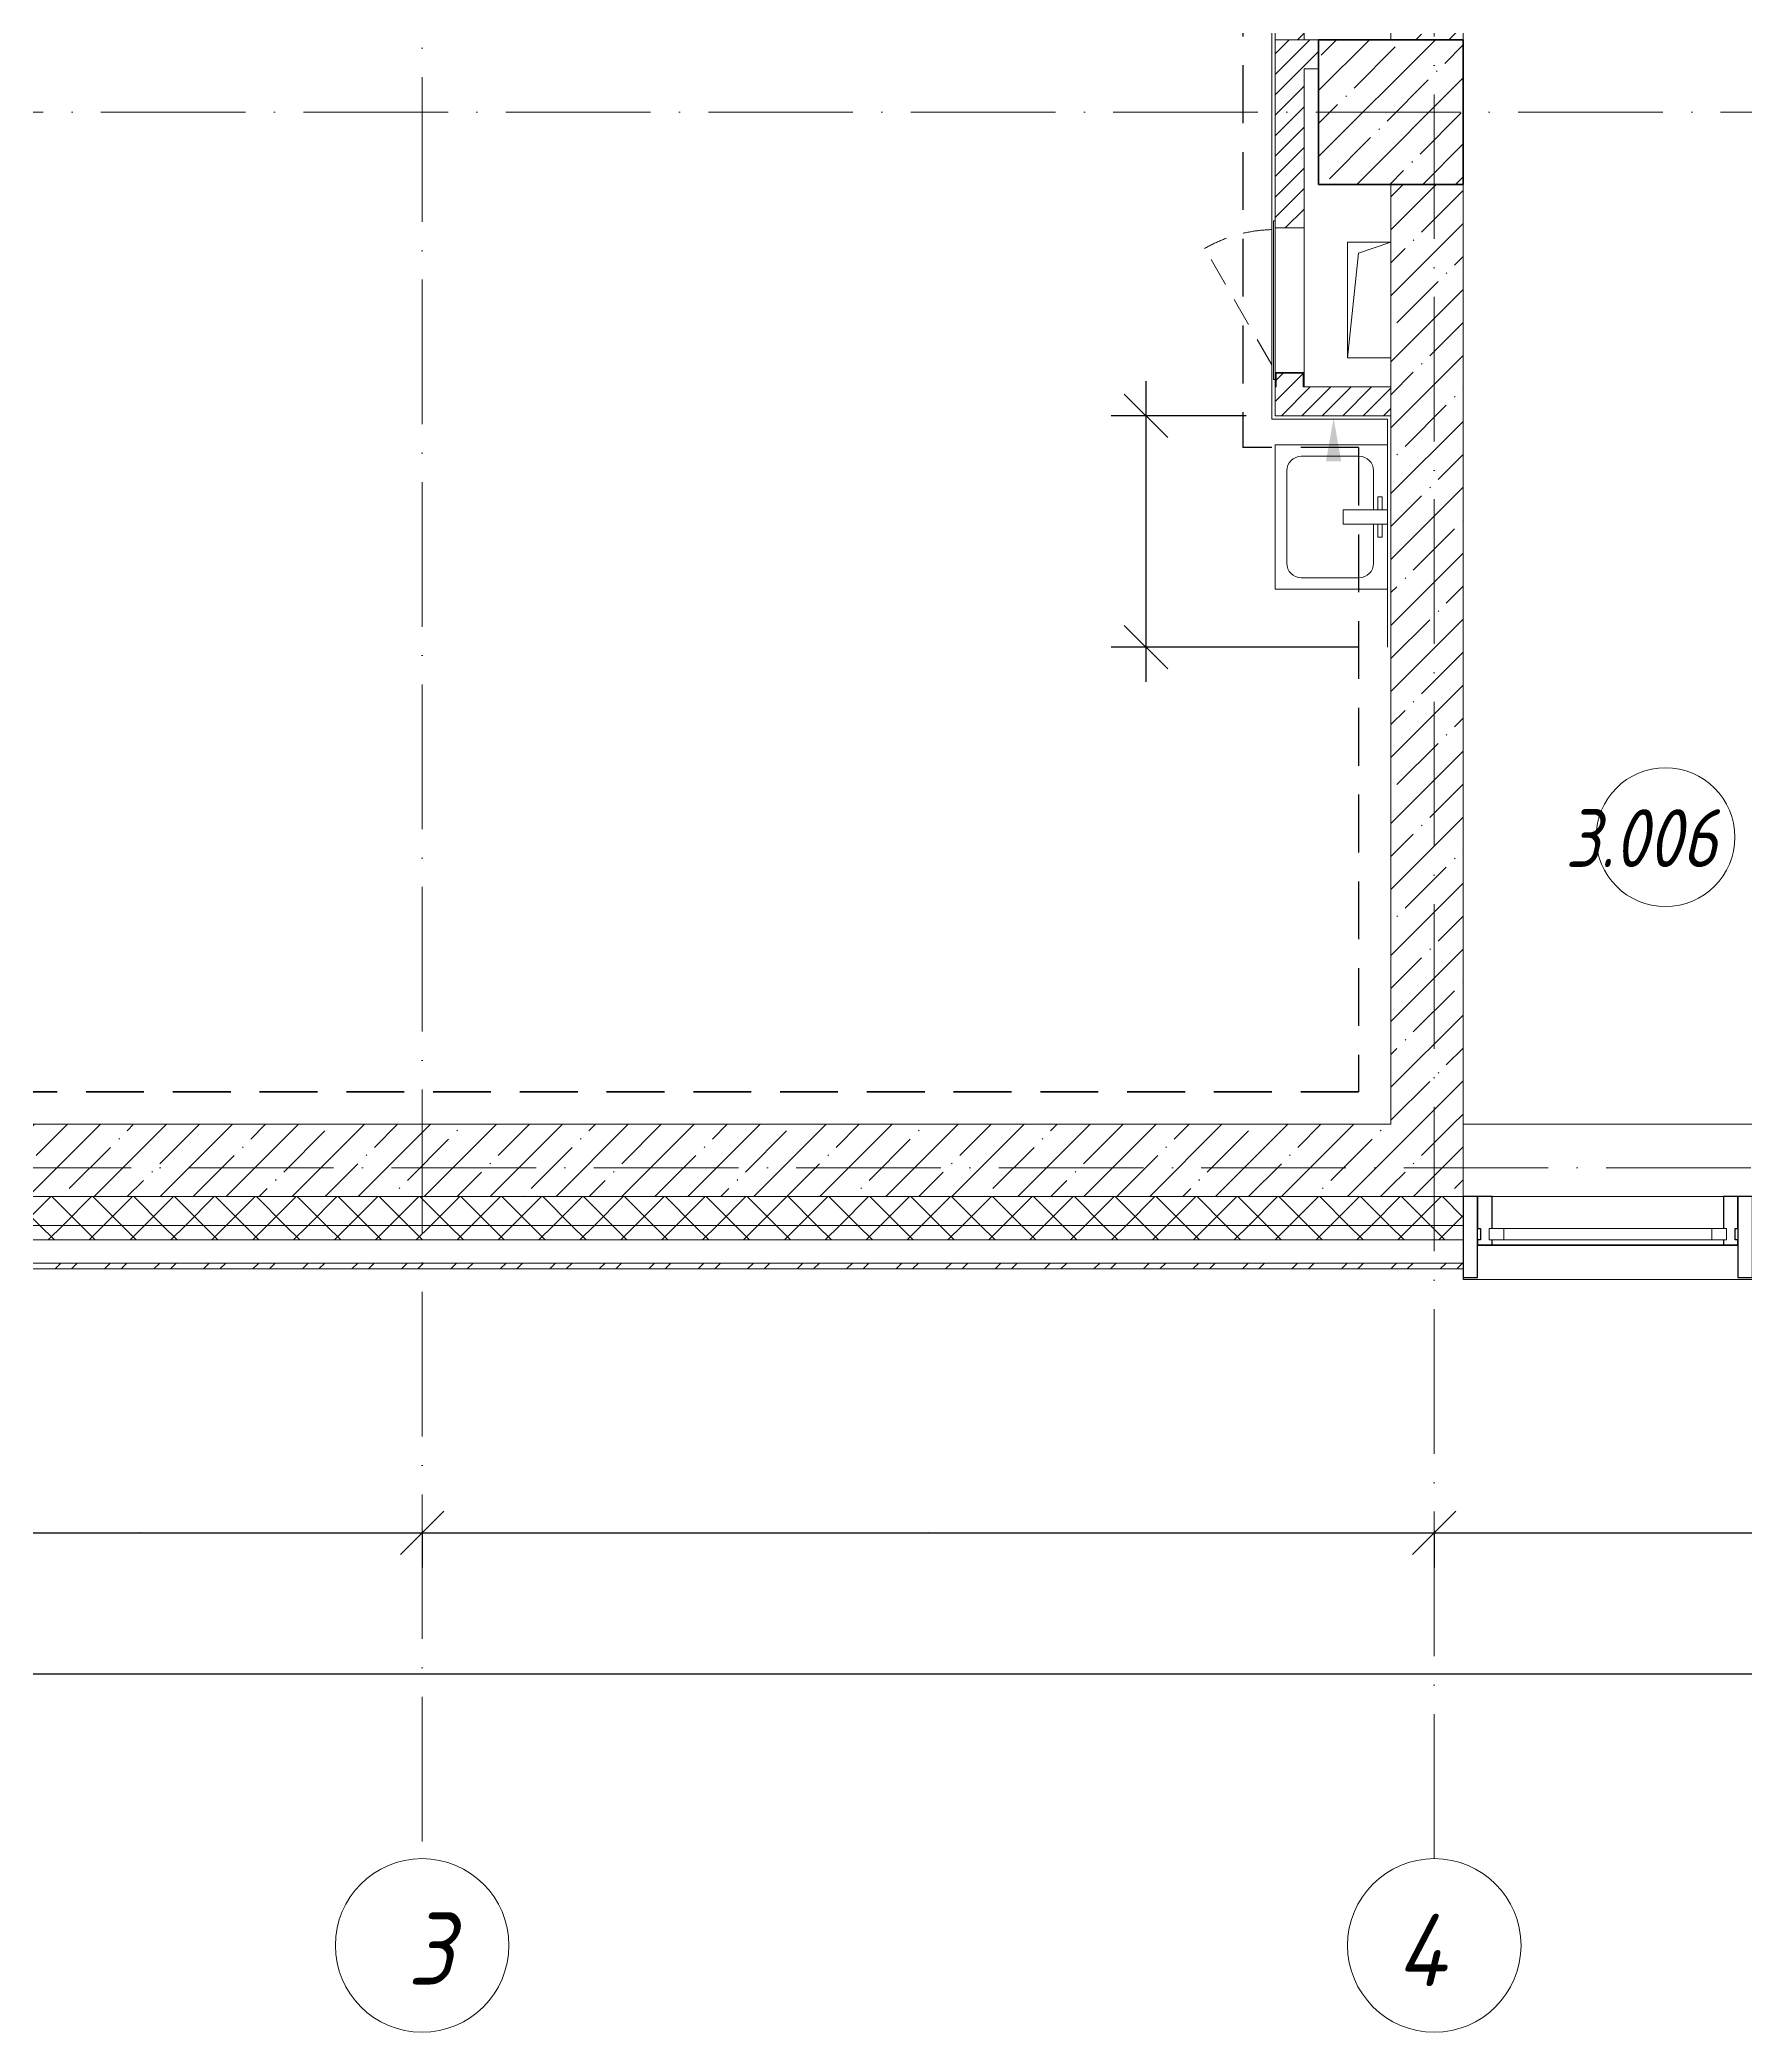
# Model space of a CAD drawing. Header units: millimetres. Extents: x -213536 to 1564669, y -45299 to 942238.
# Drawn here: x 432144 to 438041, y 499013 to 505902 of the extents above; entities that cross this region are included whole.
import ezdxf

# ---------------------------------------------------------------- set-up
doc = ezdxf.new("R2010")
doc.units = ezdxf.units.MM
for name, pattern in [('01 Штриховая _2 мм_', [300, 200, -100]), ('200_ШТРИХ_ш1п0_6_', [160, 100, -60]), ('50_200_ШТРИХ_1Т_ш5_п1_п1_', [700, 500, -100, 0, -100]), ('Штрих короткий', [300, 150, -150]), ('Штриховая _2 мм - 1 мм_', [300, 200, -100])]:
    doc.linetypes.add(name, pattern=pattern)
for name, color, linetype, lineweight in [('0-1', 7, 'Continuous', 5), ('0-2', 7, 'Continuous', 9), ('3) ЖБ 4м', 3, 'Continuous', 30), ('Импосты витража', 7, 'Continuous', 9), ('Импосты витража-1', 7, 'Continuous', 25), ('Каркас_Импост', 7, 'Continuous', 13), ('Каркас_Импост-1', 7, 'Continuous', 9), ('Марки помещений', 7, 'Continuous', 9), ('Несущие колонны', 7, 'Continuous', 9), ('Несущие колонны-1', 7, 'Continuous', 35), ('Обобщенные модели', 7, 'Continuous', 9), ('Общие ребра', 7, 'Continuous', 9), ('Окна', 7, 'Continuous', 9), ('Оси', 7, 'Continuous', 9), ('Оси-1', 7, 'Continuous', 20), ('Оси-2', 7, '50_200_ШТРИХ_1Т_ш5_п1_п1_', 9), ('Открывание в плане-2', 7, '200_ШТРИХ_ш1п0_6_', 9), ('Перемычка-1', 7, 'Штрих короткий', 9), ('Размеры', 7, 'Continuous', 15), ('Стены', 7, 'Continuous', 9), ('Стены-1', 7, 'Continuous', 13), ('Текстовые примечания', 7, 'Continuous', 9), ('Штриховка разреза-1', 7, 'Continuous', 9)]:
    doc.layers.add(name, color=color, linetype=linetype, lineweight=lineweight)
for name, color, linetype, lineweight, true_color in [('Сантехнические приборы-1', 7, 'Continuous', 9, 0xaaaaaa), ('СТ-1_1', 7, 'Штриховая _2 мм - 1 мм_', 90, 0x888888), ('СТ-1_13', 7, '01 Штриховая _2 мм_', 90, 0xd5d3c7)]:
    doc.layers.add(name, color=color, linetype=linetype, lineweight=lineweight, true_color=true_color)
doc.layers.get('0-2').off()
doc.styles.add('ISOCPEUR_I_1', font='isocpeui.ttf', dxfattribs={"width": 0.85, "height": 2.5})
doc.styles.add('ISOCPEUR_I_5', font='isocpeui.ttf', dxfattribs={"width": 0.85, "height": 2.1})
doc.styles.add('ISOCPEUR_I_6', font='isocpeui.ttf', dxfattribs={"width": 0.85, "height": 3.5})
doc.dimstyles.new('ISO-2_5_0_9К', dxfattribs={"dimscale": 304.8, "dimtxt": 248.995294, "dimasz": 0.492126, "dimexe": 0.393701, "dimexo": 0.328084, "dimgap": 0, "dimtad": 1, "dimdec": 0, "dimzin": 0, "dimdsep": 46, "dimtxsty": 'ISOCPEUR_I_1', "dimblk1": 'OBLIQUE', "dimblk2": 'OBLIQUE', "dimsah": 1, "dimcen": 0.09, "dimdle": 0.393701, "dimazin": 0, "dimtfac": 1, "dimtdec": 4, "dimtix": 1, "dimtmove": 0, "dimatfit": 3, "dimfxl": 1, "dimtvp": 1, "dimtolj": 1, "dimtzin": 0, "dimarcsym": 2})
pattern_1 = [(45, (0, 0), (-70.71068, 70.71068), []), (135, (0, 0), (-70.71068, -70.71068), [])]
pattern_2 = [(45, (0, 0), (-35.35534, 35.35534), [])]
pattern_3 = [(45, (0, 0), (-114.04925, 114.04925), []), (45, (114.05, 0), (-114.04925, 114.04925), [201.612, -40.322, 3.353, -36.97])]

# ---------------------------------------------------------------- blocks, each defined once
blk = doc.blocks.new('Ось сетки - Круг_Ø6_00__ISO-2_5_0_9K_-16731441-АИ2_03_План отделки стен 3-го этажа _Часть 1_')
at = {"layer": 'Оси-1'}
blk.add_circle((0, 0), 3, dxfattribs=at)
blk = doc.blocks.new('_Oblique')
at = {"color": 0, "linetype": 'ByBlock', "lineweight": -2}
blk.add_line((-0.5, -0.5), (0.5, 0.5), dxfattribs=at)
blk = doc.blocks.new('*D3939')
at = {"layer": 'Defpoints', "color": 0, "lineweight": 30, "transparency": 16777216}
for p in [(431516, 500846.1), (433466, 500846.1), (433466, 500740)]:
    blk.add_point(p, dxfattribs=at)
at = {"layer": 'Размеры', "color": 0, "lineweight": -2, "transparency": 16777216}
for p, q in [((431396, 500740), (433586, 500740)), ((431516, 500746.1), (431516, 500620)), ((433466, 500746.1), (433466, 500620))]:
    blk.add_line(p, q, dxfattribs=at)
at = {"layer": 'Размеры', "color": 0, "lineweight": -2, "transparency": 16777216, "xscale": 150, "yscale": 150, "zscale": 150, "rotation": 180}
blk.add_blockref('_Oblique', (431516, 500740), dxfattribs=at)
at = {"layer": 'Размеры', "color": 0, "lineweight": -2, "transparency": 16777216, "xscale": 150, "yscale": 150, "zscale": 150}
blk.add_blockref('_Oblique', (433466, 500740), dxfattribs=at)
at = {"layer": 'Размеры', "color": 0, "transparency": 16777216, "insert": (432491, 500741.3), "char_height": 2.5, "width": 701.018, "attachment_point": 5, "style": 'ISOCPEUR_I_1'}
blk.add_mtext('\\A1;1950', dxfattribs=at)
blk = doc.blocks.new('*D3940')
at = {"layer": 'Defpoints', "color": 0, "lineweight": 30, "transparency": 16777216}
for p in [(433466, 500846.1), (436966, 500846.1), (436966, 500740)]:
    blk.add_point(p, dxfattribs=at)
at = {"layer": 'Размеры', "color": 0, "lineweight": -2, "transparency": 16777216}
for p, q in [((433346, 500740), (437086, 500740)), ((433466, 500746.1), (433466, 500620)), ((436966, 500746.1), (436966, 500620))]:
    blk.add_line(p, q, dxfattribs=at)
at = {"layer": 'Размеры', "color": 0, "lineweight": -2, "transparency": 16777216, "xscale": 150, "yscale": 150, "zscale": 150, "rotation": 180}
blk.add_blockref('_Oblique', (433466, 500740), dxfattribs=at)
at = {"layer": 'Размеры', "color": 0, "lineweight": -2, "transparency": 16777216, "xscale": 150, "yscale": 150, "zscale": 150}
blk.add_blockref('_Oblique', (436966, 500740), dxfattribs=at)
at = {"layer": 'Размеры', "color": 0, "transparency": 16777216, "insert": (435216, 500741.3), "char_height": 2.5, "width": 758.478, "attachment_point": 5, "style": 'ISOCPEUR_I_1'}
blk.add_mtext('\\A1;3500', dxfattribs=at)
blk = doc.blocks.new('*D3941')
at = {"layer": 'Defpoints', "color": 0, "lineweight": 30, "transparency": 16777216}
for p in [(436966, 500846.1), (439266, 500846.1), (439266, 500740)]:
    blk.add_point(p, dxfattribs=at)
at = {"layer": 'Размеры', "color": 0, "lineweight": -2, "transparency": 16777216}
for p, q in [((436846, 500740), (439386, 500740)), ((436966, 500746.1), (436966, 500620)), ((439266, 500746.1), (439266, 500620))]:
    blk.add_line(p, q, dxfattribs=at)
at = {"layer": 'Размеры', "color": 0, "lineweight": -2, "transparency": 16777216, "xscale": 150, "yscale": 150, "zscale": 150, "rotation": 180}
blk.add_blockref('_Oblique', (436966, 500740), dxfattribs=at)
at = {"layer": 'Размеры', "color": 0, "lineweight": -2, "transparency": 16777216, "xscale": 150, "yscale": 150, "zscale": 150}
blk.add_blockref('_Oblique', (439266, 500740), dxfattribs=at)
at = {"layer": 'Размеры', "color": 0, "transparency": 16777216, "insert": (438116, 500741.3), "char_height": 2.5, "width": 758.478, "attachment_point": 5, "style": 'ISOCPEUR_I_1'}
blk.add_mtext('\\A1;2300', dxfattribs=at)
blk = doc.blocks.new('*D3972')
at = {"layer": 'Defpoints', "color": 0, "lineweight": 30, "transparency": 16777216}
for p in [(429166, 500358.5), (502566, 500358.5), (502566, 500252.4)]:
    blk.add_point(p, dxfattribs=at)
at = {"layer": 'Размеры', "color": 0, "lineweight": -2, "transparency": 16777216}
for p, q in [((429046, 500252.4), (502686, 500252.4)), ((429166, 500258.5), (429166, 500132.4)), ((502566, 500258.5), (502566, 500132.4))]:
    blk.add_line(p, q, dxfattribs=at)
at = {"layer": 'Размеры', "color": 0, "lineweight": -2, "transparency": 16777216, "xscale": 150, "yscale": 150, "zscale": 150, "rotation": 180}
blk.add_blockref('_Oblique', (429166, 500252.4), dxfattribs=at)
at = {"layer": 'Размеры', "color": 0, "lineweight": -2, "transparency": 16777216, "xscale": 150, "yscale": 150, "zscale": 150}
blk.add_blockref('_Oblique', (502566, 500252.4), dxfattribs=at)
at = {"layer": 'Размеры', "color": 0, "transparency": 16777216, "insert": (465866, 500253.7), "char_height": 2.5, "width": 971.082, "attachment_point": 5, "style": 'ISOCPEUR_I_1'}
blk.add_mtext('\\A1;73400', dxfattribs=at)
blk = doc.blocks.new('*D3874')
at = {"layer": 'Defpoints', "color": 0, "lineweight": 30, "transparency": 16777216}
for p in [(436416, 504602.4), (435969.1, 503802.4), (436804, 503802.4)]:
    blk.add_point(p, dxfattribs=at)
at = {"layer": 'Размеры', "color": 0, "lineweight": -2, "transparency": 16777216}
for p, q in [((435969.1, 504722.4), (435969.1, 503682.4)), ((436316, 504602.4), (435849.1, 504602.4)), ((436704, 503802.4), (435849.1, 503802.4))]:
    blk.add_line(p, q, dxfattribs=at)
at = {"layer": 'Размеры', "color": 0, "lineweight": -2, "transparency": 16777216, "xscale": 150, "yscale": 150, "zscale": 150}
for p, rotation in [((435969.1, 504602.4), 90), ((435969.1, 503802.4), 270)]:
    blk.add_blockref('_Oblique', p, dxfattribs=dict(at, rotation=rotation))
at = {"layer": 'Размеры', "color": 0, "transparency": 16777216, "insert": (435967.9, 504202.4), "char_height": 2.5, "width": 568.858, "attachment_point": 5, "rotation": 90, "style": 'ISOCPEUR_I_1'}
blk.add_mtext('\\A1;800', dxfattribs=at)
blk = doc.blocks.new('SND_2D_Раковина1 - 400х300-V54-АИ2_03_План отделки стен 3-го этажа _Часть 1_')
at = {"layer": 'Сантехнические приборы-1'}
for p, q in [((-250, -220), (-250, 168)), ((-70, 150), (-25, 150)), ((-70, 135), (-70, 150)), ((-25, 168), (-25, 15)), ((25, 15), (25, 168)), ((70, 150), (25, 150)), ((70, 135), (70, 150)), ((250, 168), (250, -220)), ((-210, -130), (-210, 70)), ((-160, 120), (-25, 120)), ((-25, 135), (-70, 135)), ((25, 135), (70, 135)), ((25, 120), (160, 120)), ((210, 70), (210, -130)), ((-25, 15), (25, 15)), ((160, -180), (-160, -180)), ((250, -220), (-250, -220))]:
    blk.add_line(p, q, dxfattribs=at)
for centre, start, end in [((-160, 70), 90, 180), ((160, 70), 0, 90), ((-160, -130), 180, 270), ((160, -130), 270, 0)]:
    blk.add_arc(centre, 50, start, end, dxfattribs=at)
blk = doc.blocks.new('BSC_Колонна _Прямоугольная - 500х500-V60-АИ2_03_План отделки стен 3-го этажа _Часть 1_')
at = {"layer": 'Несущие колонны'}
h = blk.add_hatch(dxfattribs=at)
h.set_pattern_fill('FP_56', color=256, style=0, pattern_type=2)
h.set_pattern_definition([(45, (-7650, -60750), (-114.04925, 114.04925), []), (45, (-7535.95, -60750), (-114.04925, 114.04925), [201.613, -40.323, 3.353, -36.97])])
h.paths.add_polyline_path([(-250, -250), (250, -250), (250, 250), (-250, 250)], flags=0)
at = {"layer": 'Несущие колонны-1'}
for p, q in [((250, 250), (-250, 250)), ((-250, 250), (-250, -250)), ((250, -250), (250, 250)), ((-250, -250), (250, -250))]:
    blk.add_line(p, q, dxfattribs=at)
blk = doc.blocks.new('Проем_Дверь_Прямоугольный - 1000х2700h_витражные проемы-25729181-АИ2_03_План отделки стен 3-го этажа _Часть 1_')
at = {"layer": 'Перемычка-1'}
for p, q in [((500, 125), (-500, 125)), ((500, -125), (-500, -125))]:
    blk.add_line(p, q, dxfattribs=at)
blk = doc.blocks.new('PNS_Панель прямоугольная2 - Нр_Стекло - 40мм-26233822-АИ2_03_План отделки стен 3-го этажа _Часть 1_')
at = {"layer": 'Каркас_Импост'}
for p, q in [((-410, 0), (-410, 40)), ((-410, 40), (-360, 40)), ((-360, 40), (-360, 0)), ((410, 40), (360, 40)), ((360, 40), (360, 0)), ((410, 0), (410, 40)), ((-360, 0), (-410, 0)), ((360, 0), (410, 0))]:
    blk.add_line(p, q, dxfattribs=at)
at = {"layer": 'Каркас_Импост-1'}
for p, q in [((-360, 40), (360, 40)), ((-360, 0), (360, 0))]:
    blk.add_line(p, q, dxfattribs=at)
blk = doc.blocks.new('Прямоугольный импост - Откос НВФ_50х280 мм-25985587-АИ2_03_План отделки стен 3-го этажа _Часть 1_')
at = {"layer": 'Импосты витража-1'}
for p, q in [((-50, 130), (0, 130)), ((-50, -150), (-50, 130)), ((0, 130), (0, -150)), ((0, -150), (-50, -150))]:
    blk.add_line(p, q, dxfattribs=at)
blk = doc.blocks.new('Прямоугольный импост - Импост структурный с накладкой - 150мм-25647633-АИ2_03_План отделки стен 3-го этажа _Часть 1_')
at = {"layer": 'Импосты витража-1'}
for p, q in [((-25, 0), (-25, 17)), ((-25, 17), (25, 17)), ((-15, 0), (-25, 0)), ((-15, -40), (-15, 0)), ((25, 17), (25, 0)), ((-25, -150), (-25, -40)), ((-25, -40), (-15, -40)), ((25, -40), (25, -150)), ((25, -150), (-25, -150))]:
    blk.add_line(p, q, dxfattribs=at)
blk = doc.blocks.new('Прямоугольный импост - Импост структурный с накладкой - 150мм-V149-АИ2_03_План отделки стен 3-го этажа _Часть 1_')
at = {"layer": 'Импосты витража-1'}
for p, q in [((-25, 0), (-25, 17)), ((-25, 17), (25, 17)), ((25, 0), (15, 0)), ((15, 0), (15, -40)), ((25, 17), (25, 0)), ((-25, -150), (-25, -40)), ((15, -40), (25, -40)), ((25, -40), (25, -150)), ((25, -150), (-25, -150))]:
    blk.add_line(p, q, dxfattribs=at)
blk = doc.blocks.new('Прямоугольный импост - Откос НВФ_50х280 мм-25985594-АИ2_03_План отделки стен 3-го этажа _Часть 1_')
at = {"layer": 'Импосты витража-1'}
for p, q in [((0, 130), (-50, 130)), ((-50, 130), (-50, -150)), ((0, -150), (0, 130)), ((-50, -150), (0, -150))]:
    blk.add_line(p, q, dxfattribs=at)
blk = doc.blocks.new('Прямоугольный импост - Импост структурный с накладкой - 150мм-25656008-АИ2_03_План отделки стен 3-го этажа _Часть 1_')
at = {"layer": 'Импосты витража'}
for p, q in [((103600, 49000), (103600, 49800)), ((103767, 49000), (103767, 49800))]:
    blk.add_line(p, q, dxfattribs=at)
blk = doc.blocks.new('AR_Отверстие Ниша - Лючок-32403493-АИ2_03_План отделки стен 3-го этажа _Часть 1_')
at = {"layer": 'Окна'}
for p, q in [((-250, 50), (250, 50)), ((250, 50), (250, -50)), ((250, -50), (-250, -50))]:
    blk.add_line(p, q, dxfattribs=at)
blk = doc.blocks.new('Л_Общий_Лючок - Лючок-29753606-АИ2_03_План отделки стен 3-го этажа _Часть 1_')
at = {"layer": 'Окна'}
for p, q in [((-24, 0), (-24, -6)), ((0, 0), (-24, 0)), ((524, 0), (524, -6)), ((-24, -6), (524, -6))]:
    blk.add_line(p, q, dxfattribs=at)
at = {"layer": 'Открывание в плане-2'}
blk.add_line((473.2, -12), (71.4, -244), dxfattribs=at)
blk.add_arc((494, 0), 488, 181.41609, 210, dxfattribs=at)
blk = doc.blocks.new('154_Фахверк_СКБ_Швеллер - Тип_100_3960_зеркало-29769493-АИ2_03_План отделки стен 3-го этажа _Часть 1_')
at = {"layer": 'Обобщенные модели'}
for p, q in [((175, 50), (125, 50)), ((125, 50), (125, -50)), ((128, 47), (175, 47)), ((128, -47), (128, 47)), ((175, 47), (175, 50)), ((125, -50), (175, -50)), ((175, -47), (128, -47)), ((175, -50), (175, -47))]:
    blk.add_line(p, q, dxfattribs=at)
blk = doc.blocks.new('AR_Отверстие прямоугольное _в плите_ - AR_Отверстие прямоугольное _в плите_-30459278-АИ2_03_План отделки стен 3-го этажа _Часть 1_')
at = {"layer": 'Обобщенные модели'}
for p, q in [((75, 200), (-75, 200)), ((-75, 200), (-75, -200)), ((-75, -200), (-37.5, 162.5)), ((-37.5, 162.5), (75, 200)), ((-75, -200), (75, -200))]:
    blk.add_line(p, q, dxfattribs=at)
blk = doc.blocks.new('Отлив_СКБ - Отлив витража_120_НВФ-31885283-АИ2_03_План отделки стен 3-го этажа _Часть 1_')
at = {"layer": 'Окна'}
for p, q in [((950, -2), (50, -2)), ((0, -120), (0, -113)), ((0, -120), (1000, -120)), ((1000, -113), (1000, -120))]:
    blk.add_line(p, q, dxfattribs=at)
blk = doc.blocks.new('0125-Р-ОО-Ш2-АР-о_23_10_2024_rvt-1-АИ2_03_План отделки стен 3-го этажа _Часть 1_')
at = {"layer": 'Штриховка разреза-1'}
h = blk.add_hatch(dxfattribs=at)
h.set_pattern_fill('FP_121', color=256, style=0, pattern_type=2)
h.set_pattern_definition([(45, (0, 0), (-84.85281, 84.85281), [])])
h.paths.add_polyline_path([(7350, 61000), (7350, 65800), (7250, 65800), (7250, 61000)], flags=0)
h.paths.add_polyline_path([(7347, 65803), (7347, 65850), (7253, 65850), (7253, 65803)], flags=0)
h = blk.add_hatch(dxfattribs=at)
h.set_pattern_fill('FP_2', color=256, style=0, pattern_type=2)
h.set_pattern_definition(pattern_3)
h.paths.add_polyline_path([(7900, 61000), (7900, 63350), (7650, 63350), (7650, 61000)], flags=0)
h = blk.add_hatch(dxfattribs=at)
h.set_pattern_fill('FP_38', color=256, style=0, pattern_type=2)
h.set_pattern_definition(pattern_2)
h.paths.add_polyline_path([(7350, 60900), (7400, 60900), (7400, 61000), (7250, 61000), (7250, 60900)], flags=0)
h = blk.add_hatch(dxfattribs=at)
h.set_pattern_fill('FP_38', color=256, style=0, pattern_type=2)
h.set_pattern_definition(pattern_2)
h.paths.add_polyline_path([(7274, 59800), (7347, 59800), (7347, 59847), (7253, 59847), (7253, 59800)], flags=0)
h.paths.add_polyline_path([(7251, 60350), (7350, 60350), (7350, 60900), (7250, 60900), (7250, 60350)], flags=0)
h = blk.add_hatch(dxfattribs=at)
h.set_pattern_fill('FP_2', color=256, style=0, pattern_type=2)
h.set_pattern_definition(pattern_3)
h.paths.add_polyline_path([(7650, 57250), (7900, 57250), (7900, 60500), (7650, 60500), (7650, 58319.5)], flags=0)
h = blk.add_hatch(dxfattribs=at)
h.set_pattern_fill('FP_38', color=256, style=0, pattern_type=2)
h.set_pattern_definition(pattern_2)
h.paths.add_polyline_path([(7650, 59700), (7650, 59800), (7250, 59800), (7250, 59700), (7350, 59700)], flags=0)
h = blk.add_hatch(dxfattribs=at)
h.set_pattern_fill('FP_2', color=256, style=0, pattern_type=2)
h.set_pattern_definition(pattern_3)
h.paths.add_polyline_path([(7650, 57000), (7650, 57250), (400, 57250), (400, 57000), (6886.4, 57000)], flags=0)
h = blk.add_hatch(dxfattribs=at)
h.set_pattern_fill('FP_2', color=256, style=0, pattern_type=2)
h.set_pattern_definition(pattern_3)
h.paths.add_polyline_path([(15366, 57000), (15400, 57000), (15400, 57250), (8900, 57250), (8900, 57000), (14894.9, 57000)], flags=0)
h.paths.add_polyline_path([(7900, 57000), (7900, 57250), (7650, 57250), (7650, 57000)], flags=0)
h = blk.add_hatch(dxfattribs=at)
h.set_pattern_fill('FP_50', color=256, style=0, pattern_type=2)
h.set_pattern_definition(pattern_1)
h.paths.add_polyline_path([(75665.1, 56900), (76650, 56900), (76650, 57000), (70300, 57000), (70300, 56900), (74722.9, 56900)], flags=0)
h.paths.add_polyline_path([(66243.3, 56900), (66350, 56900), (66350, 56994), (66275, 56994), (66275, 57000), (65325, 57000), (65325, 56994), (65250, 56994), (65250, 56900), (66100, 56900)], flags=0)
h.paths.add_polyline_path([(68800, 56900), (69300, 56900), (69300, 57000), (67425, 57000), (67425, 56994), (67350, 56994), (67350, 56900), (68127.7, 56900)], flags=0)
h.paths.add_polyline_path([(63450, 56900), (63450, 56994), (63375, 56994), (63375, 57000), (62325, 57000), (62325, 56994), (62250, 56994), (62250, 56900), (63444, 56900)], flags=0)
h.paths.add_polyline_path([(60375, 56900), (60450, 56900), (60450, 56994), (60375, 56994), (60375, 57000), (59325, 57000), (59325, 56994), (59250, 56994), (59250, 56900), (59648.1, 56900)], flags=0)
h.paths.add_polyline_path([(56600, 56900), (57450, 56900), (57450, 56994), (57375, 56994), (57375, 57000), (56325, 57000), (56325, 56994), (56250, 56994), (56250, 56900), (56350.5, 56900)], flags=0)
h.paths.add_polyline_path([(54444, 56900), (54450, 56900), (54450, 56994), (54375, 56994), (54375, 57000), (53325, 57000), (53325, 56994), (53250, 56994), (53250, 56900), (54375, 56900)], flags=0)
h.paths.add_polyline_path([(51450, 56900), (51450, 56994), (51375, 56994), (51375, 57000), (50325, 57000), (50325, 56994), (50250, 56994), (50250, 56900), (51168.6, 56900)], flags=0)
h.paths.add_polyline_path([(48450, 56900), (48450, 56994), (48375, 56994), (48375, 57000), (46775, 57000), (46775, 56994), (46700, 56994), (46700, 56900), (48342.1, 56900)], flags=0)
h.paths.add_polyline_path([(44900, 56900), (44900, 56994), (44825, 56994), (44825, 57000), (43775, 57000), (43775, 56994), (43700, 56994), (43700, 56900), (44894, 56900)], flags=0)
h.paths.add_polyline_path([(41050, 56900), (41900, 56900), (41900, 56994), (41825, 56994), (41825, 57000), (40775, 57000), (40775, 56994), (40700, 56994), (40700, 56900), (40804.7, 56900)], flags=0)
h.paths.add_polyline_path([(38900, 56900), (38900, 56994), (38825, 56994), (38825, 57000), (37775, 57000), (37775, 56994), (37700, 56994), (37700, 56900), (38550, 56900)], flags=0)
h.paths.add_polyline_path([(35894, 56900), (35900, 56900), (35900, 56994), (35825, 56994), (35825, 57000), (34775, 57000), (34775, 56994), (34700, 56994), (34700, 56900), (35825, 56900)], flags=0)
h.paths.add_polyline_path([(32900, 56900), (32900, 56994), (32825, 56994), (32825, 57000), (31775, 57000), (31775, 56994), (31700, 56994), (31700, 56900), (32796.2, 56900)], flags=0)
h.paths.add_polyline_path([(29550, 56900), (29900, 56900), (29900, 56994), (29825, 56994), (29825, 57000), (28775, 57000), (28775, 56994), (28700, 56994), (28700, 56900), (29498.6, 56900)], flags=0)
h.paths.add_polyline_path([(25700, 56900), (26900, 56900), (26900, 56994), (26825, 56994), (26825, 57000), (25775, 57000), (25775, 56994), (25700, 56994)], flags=0)
h.paths.add_polyline_path([(23825, 56900), (23900, 56900), (23900, 56994), (23825, 56994), (23825, 57000), (22775, 57000), (22775, 56994), (22700, 56994), (22700, 56900), (23550, 56900)], flags=0)
h.paths.add_polyline_path([(20825, 56900), (20900, 56900), (20900, 56994), (20825, 56994), (20825, 57000), (19775, 57000), (19775, 56994), (19700, 56994), (19700, 56900), (20550, 56900)], flags=0)
h.paths.add_polyline_path([(18700, 56900), (18700, 56994), (18625, 56994), (18625, 57000), (8900, 57000), (8900, 56900), (18663.6, 56900)], flags=0)
h.paths.add_polyline_path([(6886.4, 56900), (7900, 56900), (7900, 57000), (-100, 57000), (-100, 56900), (3117.7, 56900)], flags=0)
h = blk.add_hatch(dxfattribs=at)
h.set_pattern_fill('FP_50', color=256, style=0, pattern_type=2)
h.set_pattern_definition(pattern_1)
h.paths.add_polyline_path([(75665.1, 56850), (76650, 56850), (76650, 56900), (70300, 56900), (70300, 56850), (74722.9, 56850)], flags=0)
h.paths.add_polyline_path([(69300, 56850), (69300, 56900), (67350, 56900), (67350, 56850), (69069.9, 56850)], flags=0)
h.paths.add_polyline_path([(66350, 56850), (66350, 56900), (65250, 56900), (65250, 56850), (66243.3, 56850)], flags=0)
h.paths.add_polyline_path([(63450, 56850), (63450, 56900), (62250, 56900), (62250, 56850), (63416.8, 56850)], flags=0)
h.paths.add_polyline_path([(60450, 56850), (60450, 56900), (59250, 56900), (59250, 56850), (59648.1, 56850)], flags=0)
h.paths.add_polyline_path([(57450, 56850), (57450, 56900), (56250, 56900), (56250, 56850), (56821.6, 56850)], flags=0)
h.paths.add_polyline_path([(53250, 56850), (54450, 56850), (54450, 56900), (53250, 56900)], flags=0)
h.paths.add_polyline_path([(51450, 56850), (51450, 56900), (50250, 56900), (50250, 56850), (51168.6, 56850)], flags=0)
h.paths.add_polyline_path([(48450, 56850), (48450, 56900), (46700, 56900), (46700, 56850), (48342.1, 56850)], flags=0)
h.paths.add_polyline_path([(44573.4, 56850), (44900, 56850), (44900, 56900), (43700, 56900), (43700, 56850)], flags=0)
h.paths.add_polyline_path([(41900, 56850), (41900, 56900), (40700, 56900), (40700, 56850), (41746.8, 56850)], flags=0)
h.paths.add_polyline_path([(38900, 56850), (38900, 56900), (37700, 56900), (37700, 56850), (37978.1, 56850)], flags=0)
h.paths.add_polyline_path([(34700, 56850), (35900, 56850), (35900, 56900), (34700, 56900)], flags=0)
h.paths.add_polyline_path([(32900, 56850), (32900, 56900), (31700, 56900), (31700, 56850), (32796.2, 56850)], flags=0)
h.paths.add_polyline_path([(28700, 56850), (29900, 56850), (29900, 56900), (28700, 56900)], flags=0)
h.paths.add_polyline_path([(25729.9, 56850), (26900, 56850), (26900, 56900), (25700, 56900), (25700, 56850)], flags=0)
h.paths.add_polyline_path([(23900, 56850), (23900, 56900), (22700, 56900), (22700, 56850), (23845.5, 56850)], flags=0)
h.paths.add_polyline_path([(20547.9, 56850), (20900, 56850), (20900, 56900), (19700, 56900), (19700, 56850), (20076.9, 56850)], flags=0)
h.paths.add_polyline_path([(18700, 56850), (18700, 56900), (8900, 56900), (8900, 56850), (18663.6, 56850)], flags=0)
h.paths.add_polyline_path([(7900, 56850), (7900, 56900), (-200, 56900), (-200, 56850), (6886.4, 56850)], flags=0)
h = blk.add_hatch(dxfattribs=at)
h.set_pattern_fill('FP_49', color=256, style=0, pattern_type=2)
h.set_pattern_definition([(45, (0, 0), (-85.53659, 85.53659), []), (45, (57.02, 0), (-85.53659, 85.53659), [])])
h.paths.add_polyline_path([(47399.9, 56750), (47565, 56750), (47565, 56770), (46700, 56770), (46700, 56750)], flags=0)
h.paths.add_polyline_path([(44900, 56750), (44900, 56770), (43700, 56770), (43700, 56750), (44573.4, 56750)], flags=0)
h.paths.add_polyline_path([(41746.8, 56750), (41900, 56750), (41900, 56770), (40700, 56770), (40700, 56750), (40804.7, 56750)], flags=0)
h.paths.add_polyline_path([(38900, 56750), (38900, 56770), (37700, 56770), (37700, 56750), (37978.1, 56750)], flags=0)
h.paths.add_polyline_path([(35900, 56750), (35900, 56770), (34700, 56770), (34700, 56750), (35151.6, 56750)], flags=0)
h.paths.add_polyline_path([(32900, 56750), (32900, 56770), (31700, 56770), (31700, 56750), (32796.2, 56750)], flags=0)
h.paths.add_polyline_path([(29900, 56750), (29900, 56770), (28700, 56770), (28700, 56750), (29498.6, 56750)], flags=0)
h.paths.add_polyline_path([(25700, 56750), (26900, 56750), (26900, 56770), (25700, 56770)], flags=0)
h.paths.add_polyline_path([(23900, 56750), (23900, 56770), (22700, 56770), (22700, 56750), (23845.5, 56750)], flags=0)
h.paths.add_polyline_path([(20547.9, 56750), (20900, 56750), (20900, 56770), (19700, 56770), (19700, 56750), (20076.9, 56750)], flags=0)
h.paths.add_polyline_path([(18700, 56750), (18700, 56770), (8900, 56770), (8900, 56750), (18663.6, 56750)], flags=0)
h.paths.add_polyline_path([(7900, 56750), (7900, 56770), (-330, 56770), (-330, 56750), (6886.4, 56750)], flags=0)
at = {"layer": 'Общие ребра'}
for p, q in [((7650, 59700), (7650, 59800)), ((7900, 57000), (7650, 57000)), ((7650, 57000), (7900, 57000)), ((7900, 56900), (-100, 56900)), ((7900, 56850), (-100, 56850))]:
    blk.add_line(p, q, dxfattribs=at)
at = {"layer": 'Стены'}
blk.add_line((7900, 57250), (8900, 57250), dxfattribs=at)
at = {"layer": 'Стены-1'}
for p, q in [((7250, 65800), (7250, 61000)), ((7650, 63350), (7650, 61000)), ((7900, 61000), (7900, 63350)), ((7350, 61000), (7350, 62300)), ((7400, 61000), (7250, 61000)), ((7250, 61000), (7250, 60900)), ((7250, 61000), (7350, 61000)), ((7250, 60900), (7250, 60374)), ((7350, 60350), (7350, 60900)), ((7350, 60900), (7400, 60900)), ((7650, 60500), (7650, 59800)), ((7900, 57250), (7900, 60500)), ((7250, 59800), (7250, 59700)), ((7650, 59800), (7350, 59800)), ((7250, 59700), (7650, 59700)), ((7650, 59700), (7650, 59688)), ((7650, 58900), (7650, 57250)), ((7650, 57250), (400, 57250)), ((7900, 57000), (7900, 57250)), ((7650, 57000), (400, 57000)), ((400, 57000), (7650, 57000)), ((7900, 56770), (7900, 57000)), ((7900, 56770), (-330, 56770)), ((-100, 56770), (7900, 56770)), ((7900, 56750), (7900, 56770)), ((-330, 56750), (7900, 56750))]:
    blk.add_line(p, q, dxfattribs=at)
at = {"layer": '0-2'}
for name, p in [('BSC_Колонна _Прямоугольная - 500х500-V60-АИ2_03_План отделки стен 3-го этажа _Часть 1_', (7650, 60750)), ('AR_Отверстие прямоугольное _в плите_ - AR_Отверстие прямоугольное _в плите_-30459278-АИ2_03_План отделки стен 3-го этажа _Часть 1_', (7575, 60100)), ('Проем_Дверь_Прямоугольный - 1000х2700h_витражные проемы-25729181-АИ2_03_План отделки стен 3-го этажа _Часть 1_', (8400, 57125)), ('PNS_Панель прямоугольная2 - Нр_Стекло - 40мм-26233822-АИ2_03_План отделки стен 3-го этажа _Часть 1_', (8400, 56850)), ('Отлив_СКБ - Отлив витража_120_НВФ-31885283-АИ2_03_План отделки стен 3-го этажа _Часть 1_', (7900, 56833))]:
    blk.add_blockref(name, p, dxfattribs=at)
for name, p, rotation in [('Л_Общий_Лючок - Лючок-29753606-АИ2_03_План отделки стен 3-го этажа _Часть 1_', (7250, 60350), 269.9999999999999), ('AR_Отверстие Ниша - Лючок-32403493-АИ2_03_План отделки стен 3-го этажа _Часть 1_', (7300, 60100), 89.9999999999999), ('154_Фахверк_СКБ_Швеллер - Тип_100_3960_зеркало-29769493-АИ2_03_План отделки стен 3-го этажа _Часть 1_', (7300, 59975), 269.9999999999999), ('SND_2D_Раковина1 - 400х300-V54-АИ2_03_План отделки стен 3-го этажа _Часть 1_', (7470, 59350), 269.9999999999997), ('Прямоугольный импост - Откос НВФ_50х280 мм-25985594-АИ2_03_План отделки стен 3-го этажа _Часть 1_', (7900, 56850), 180), ('Прямоугольный импост - Импост структурный с накладкой - 150мм-25656008-АИ2_03_План отделки стен 3-го этажа _Часть 1_', (-41000, 160600), 270)]:
    blk.add_blockref(name, p, dxfattribs=dict(at, rotation=rotation))
at = {"layer": '0-2', "extrusion": (0, 0, -1), "rotation": 180}
for name, p in [('Прямоугольный импост - Импост структурный с накладкой - 150мм-25647633-АИ2_03_План отделки стен 3-го этажа _Часть 1_', (-7975, 56850)), ('Прямоугольный импост - Импост структурный с накладкой - 150мм-V149-АИ2_03_План отделки стен 3-го этажа _Часть 1_', (-8825, 56850)), ('Прямоугольный импост - Откос НВФ_50х280 мм-25985587-АИ2_03_План отделки стен 3-го этажа _Часть 1_', (-8900, 56850))]:
    blk.add_blockref(name, p, dxfattribs=at)
blk = doc.blocks.new('AI_Марка_Помещение_х1__Общий_E___ISO-2_1K_ - Номер-16210215-АИ2_03_План отделки стен 3-го этажа _Часть 1_')
at = {"layer": 'Марки помещений'}
for start, end in [(360, 180), (180, 360)]:
    blk.add_arc((0.039, 0.312), 2.4, start, end, dxfattribs=at)
blk = doc.blocks.new('3этВверх')
at = {"layer": 'Текстовые примечания'}
blk.add_hatch(color=256, dxfattribs=at).paths.add_polyline_path([(436617.9, 504594.6), (436591.4, 504444.6), (436644.3, 504444.6)], flags=0)
at = {"layer": 'СТ-1_1', "lineweight": 25}
for p, q in [((436304, 510914.4), (436304, 504492.4)), ((436704, 504492.4), (436304, 504492.4)), ((436704, 504492.4), (436704, 502264.4))]:
    blk.add_line(p, q, dxfattribs=at)
at = {"layer": 'СТ-1_13'}
blk.add_line((436704, 502264.4), (429466, 502264.4), dxfattribs=at)
at = {"layer": 'Стены'}
for p, q in [((436804, 503802.4), (436804, 504590.4)), ((436816, 504590.4), (436816, 503802.4))]:
    blk.add_line(p, q, dxfattribs=at)
at = {"layer": 'Стены-1'}
for p, q in [((436404, 510864.4), (436404, 504590.4)), ((436416, 505276.4), (436416, 510702.4)), ((436416, 504602.4), (436416, 504702.4)), ((436404, 504590.4), (436804, 504590.4)), ((436816, 504602.4), (436416, 504602.4)), ((436816, 504590.4), (436816, 504602.4))]:
    blk.add_line(p, q, dxfattribs=at)
at = {"layer": '0-1'}
blk.add_blockref('0125-Р-ОО-Ш2-АР-о_23_10_2024_rvt-1-АИ2_03_План отделки стен 3-го этажа _Часть 1_', (429166, 444902.4), dxfattribs=at)
at = {"layer": 'Марки помещений', "xscale": 99.99999999999993, "yscale": 99.99999999999993, "zscale": 99.99999999999993}
blk.add_blockref('AI_Марка_Помещение_х1__Общий_E___ISO-2_1K_ - Номер-16210215-АИ2_03_План отделки стен 3-го этажа _Часть 1_', (437761.5, 503114.1), dxfattribs=at)
at = {"layer": 'Марки помещений', "insert": (437418.8, 503241.9), "char_height": 200, "width": 785.654, "attachment_point": 1, "style": 'ISOCPEUR_I_6'}
blk.add_mtext('3.006', dxfattribs=at)
blk = doc.blocks.new('Ос 3 эт верх часть')
at = {"layer": 'Оси-2'}
for p, q in [((433466, 535177.6), (433466, 499613)), ((436966, 499613), (436966, 535177.6)), ((506366, 505652.4), (426847.2, 505652.4)), ((535374.3, 502002.4), (426847.2, 502002.4))]:
    blk.add_line(p, q, dxfattribs=at)
at = {"layer": 'Оси-1', "xscale": 99.99999999999993, "yscale": 99.99999999999993, "zscale": 99.99999999999993, "rotation": 180}
blk.add_blockref('Ось сетки - Круг_Ø6_00__ISO-2_5_0_9K_-16731441-АИ2_03_План отделки стен 3-го этажа _Часть 1_', (433466, 499313), dxfattribs=at)
at = {"layer": 'Оси-1', "xscale": 99.99999999999993, "yscale": 99.99999999999993, "zscale": 99.99999999999993}
blk.add_blockref('Ось сетки - Круг_Ø6_00__ISO-2_5_0_9K_-16731441-АИ2_03_План отделки стен 3-го этажа _Часть 1_', (436966, 499313), dxfattribs=at)
at = {"layer": 'Оси', "char_height": 250, "attachment_point": 1, "style": 'ISOCPEUR_I_5'}
for s, insert, width in [('\\fISOCPEUR|b0|i1|c204|p34|;\\W.9;3', (433414.9, 499426.9), 202.025), ('\\fISOCPEUR|b0|i1|c204|p34|;\\W.9;4', (436835.3, 499421.8), 223.671)]:
    blk.add_mtext(s, dxfattribs=dict(at, insert=insert, width=width))
at = {"layer": 'Размеры'}
dim = blk.add_linear_dim(base=(435969.1, 503802.4), p1=(436416, 504602.4), p2=(436804, 503802.4), angle=90, dimstyle='ISO-2_5_0_9К', override={"dimpost": '<>', "dimfxl": 889.125413}, dxfattribs=at)
dim.commit()
dim.dimension.update_dxf_attribs({"geometry": '*D3874', "text_midpoint": (435967.9, 504202.4)})
for base, p1, p2, override, picture, middle in [((433466, 500740), (431516, 500846.1), (433466, 500846.1), {"dimpost": '<>', "dimfxl": 1950}, '*D3939', (432491, 500741.3)), ((436966, 500740), (433466, 500846.1), (436966, 500846.1), {"dimpost": '<>', "dimfxl": 3500}, '*D3940', (435216, 500741.3)), ((439266, 500740), (436966, 500846.1), (439266, 500846.1), {"dimpost": '<>', "dimfxl": 2300}, '*D3941', (438116, 500741.3)), ((502566, 500252.4), (429166, 500358.5), (502566, 500358.5), {"dimpost": '<>', "dimfxl": 73400}, '*D3972', (465866, 500253.7))]:
    dim = blk.add_linear_dim(base=base, p1=p1, p2=p2, dimstyle='ISO-2_5_0_9К', override=override, dxfattribs=at)
    dim.commit()
    dim.dimension.update_dxf_attribs({"geometry": picture, "text_midpoint": middle})

msp = doc.modelspace()

# ---------------------------------------------------------------- block references
at = {"color": 5, "lineweight": 30}
msp.add_blockref('Ос 3 эт верх часть', (0, 0), dxfattribs=at)
at = {"layer": '3) ЖБ 4м'}
msp.add_blockref('3этВверх', (0, 0), dxfattribs=at)

doc.saveas('drawing.dxf')
